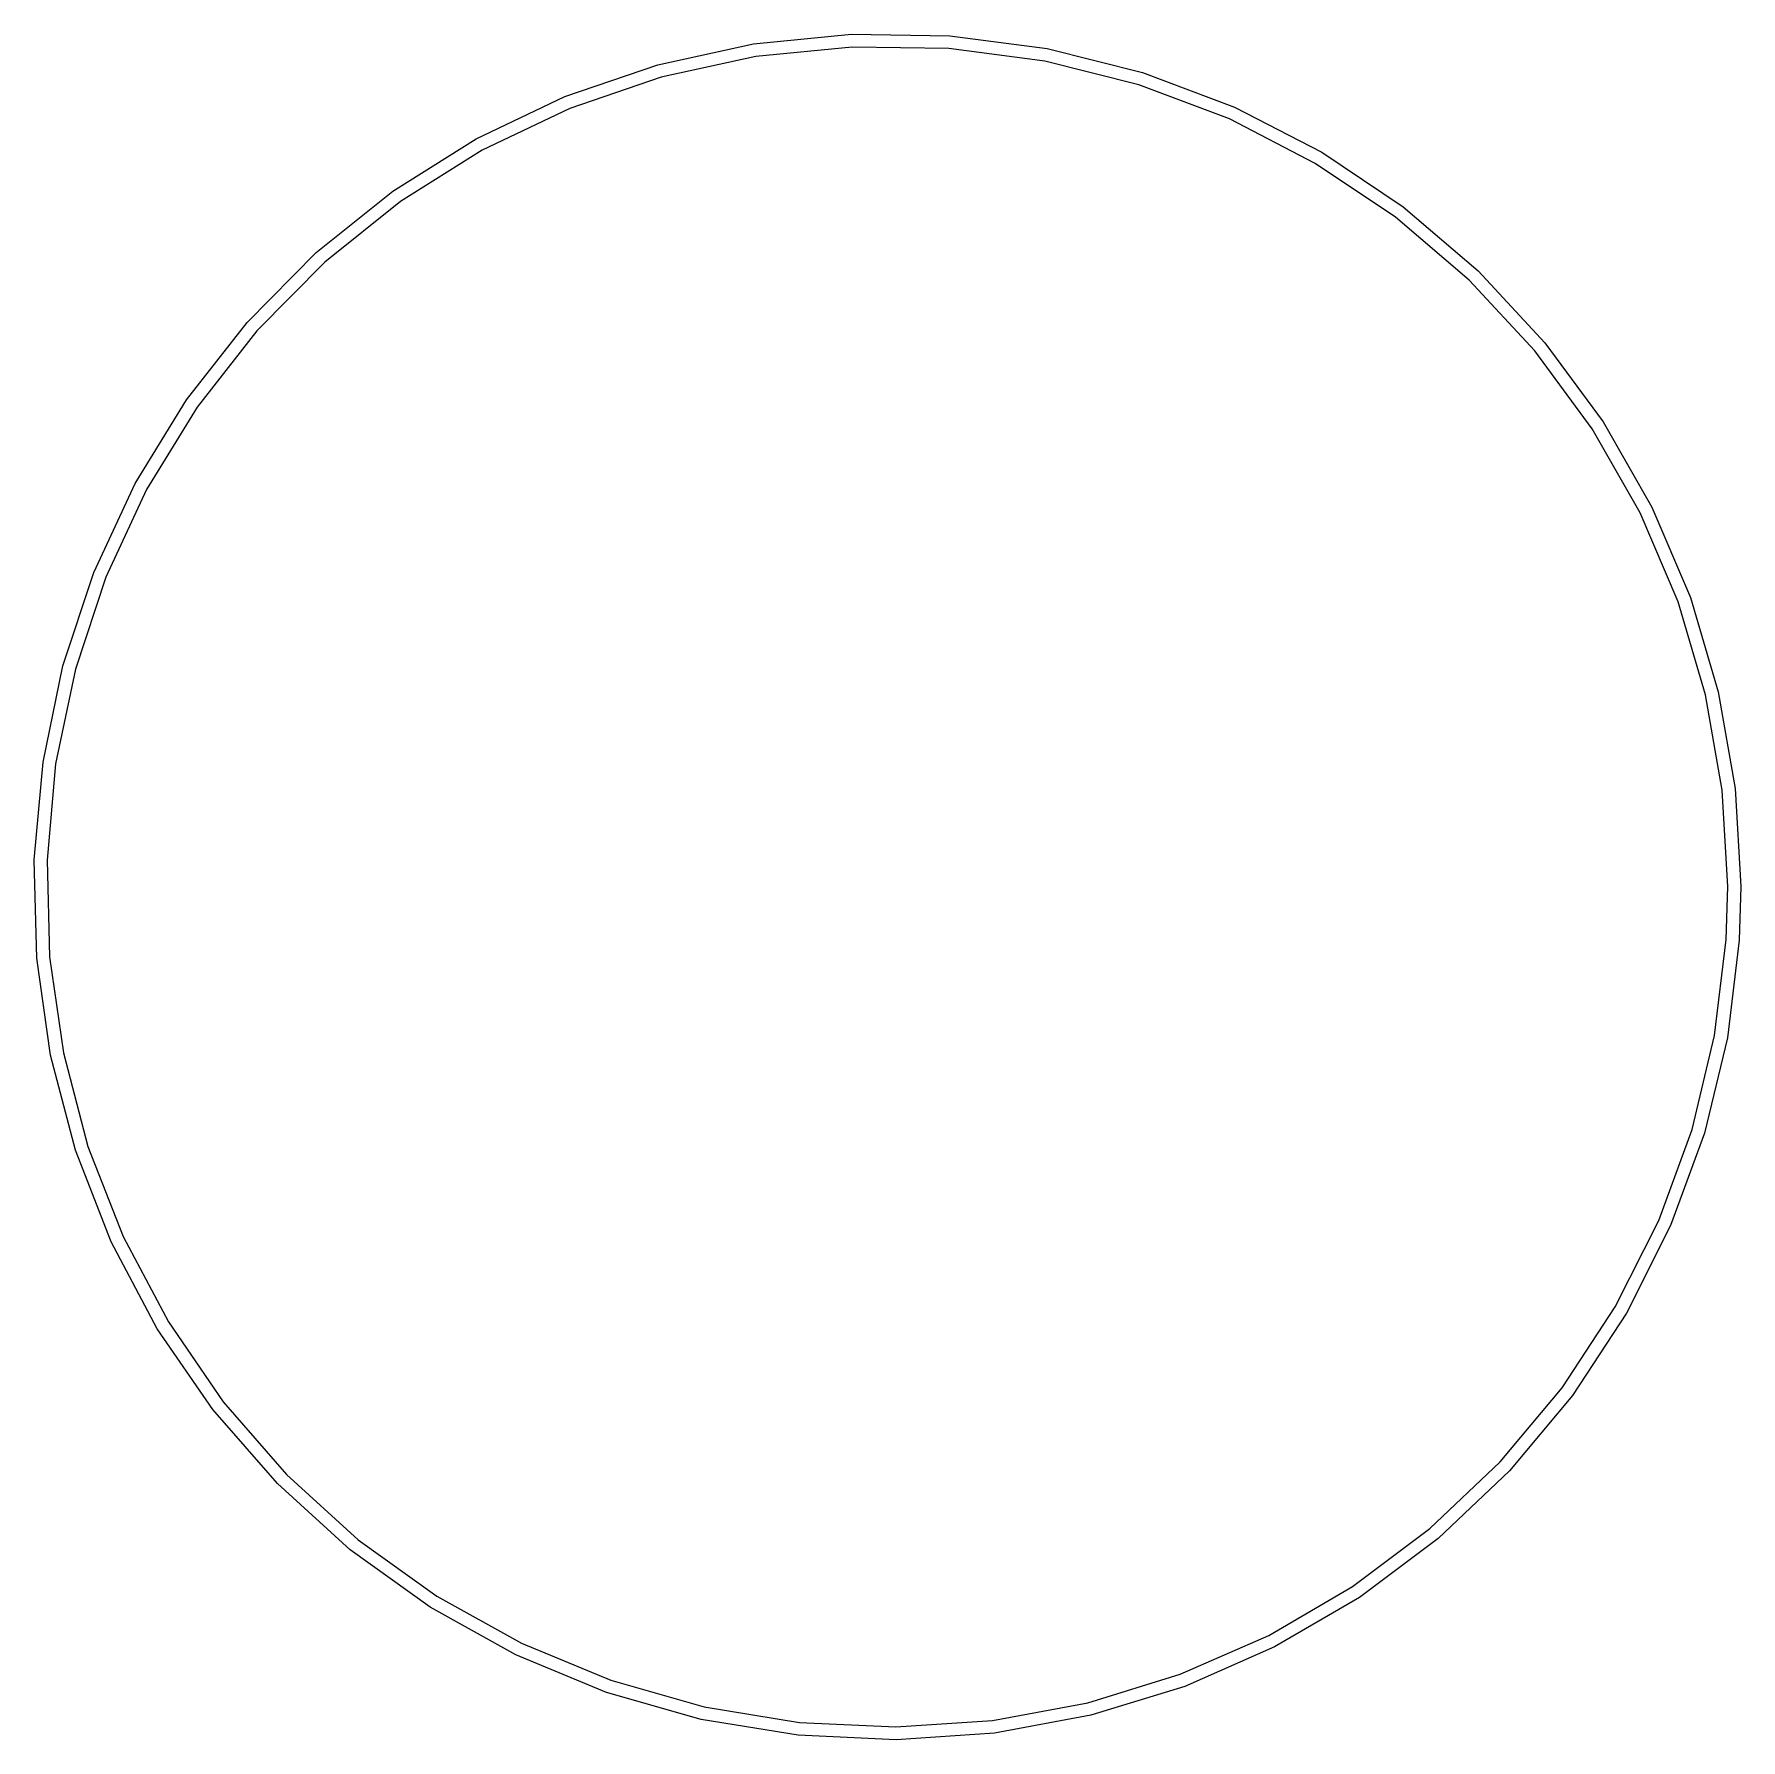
# Model space of a CAD drawing. Extents: x 228 to 351, y 11 to 36.
# Drawn here: x 228.19 to 234.14, y 11.15 to 17.1 of the extents above.
import ezdxf

# ---------------------------------------------------------------- set-up
doc = ezdxf.new("R2010")
doc.units = 0
doc.layers.add('BLACK', color=7, linetype='CONTINUOUS')

msp = doc.modelspace()

# ---------------------------------------------------------------- linework, layer by layer
at = {"layer": 'BLACK', "linetype": 'CONTINUOUS'}
for p, q in [((230.702, 17.0634), (231.043, 17.0974)), ((231.043, 17.0974), (231.386, 17.092)), ((231.386, 17.092), (231.725, 17.0473)), ((230.368, 16.9904), (230.702, 17.0634)), ((230.709, 17.0189), (230.38, 16.947)), ((231.045, 17.0524), (230.709, 17.0189)), ((231.382, 17.0471), (231.045, 17.0524)), ((231.717, 17.0031), (231.382, 17.0471)), ((231.725, 17.0473), (232.057, 16.9639)), ((230.044, 16.8795), (230.368, 16.9904)), ((232.044, 16.9209), (231.717, 17.0031)), ((232.057, 16.9639), (232.378, 16.8428)), ((230.38, 16.947), (230.061, 16.8378)), ((232.36, 16.8016), (232.044, 16.9209)), ((229.735, 16.732), (230.044, 16.8795)), ((230.061, 16.8378), (229.756, 16.6925)), ((232.378, 16.8428), (232.682, 16.6857)), ((232.659, 16.6469), (232.36, 16.8016)), ((229.444, 16.55), (229.735, 16.732)), ((229.756, 16.6925), (229.471, 16.5133)), ((232.682, 16.6857), (232.966, 16.4947)), ((232.939, 16.4588), (232.659, 16.6469)), ((229.177, 16.3359), (229.444, 16.55)), ((229.471, 16.5133), (229.207, 16.3024)), ((232.966, 16.4947), (233.227, 16.2722)), ((233.196, 16.2397), (232.939, 16.4588)), ((228.936, 16.0924), (229.177, 16.3359)), ((229.207, 16.3024), (228.97, 16.0626)), ((233.227, 16.2722), (233.46, 16.0213)), ((233.425, 15.9926), (233.196, 16.2397)), ((228.725, 15.8229), (228.936, 16.0924)), ((228.97, 16.0626), (228.762, 15.7972)), ((233.46, 16.0213), (233.663, 15.7453)), ((233.625, 15.7208), (233.425, 15.9926)), ((228.546, 15.5308), (228.725, 15.8229)), ((228.762, 15.7972), (228.586, 15.5096)), ((233.792, 15.4278), (233.625, 15.7208)), ((233.663, 15.7453), (233.833, 15.4478)), ((228.402, 15.2202), (228.546, 15.5308)), ((228.586, 15.5096), (228.444, 15.2036)), ((233.925, 15.1175), (233.792, 15.4278)), ((233.833, 15.4478), (233.967, 15.1327)), ((228.294, 14.895), (228.402, 15.2202)), ((228.444, 15.2036), (228.338, 14.8833)), ((234.02, 14.7941), (233.925, 15.1175)), ((233.967, 15.1327), (234.064, 14.8043)), ((228.225, 14.5596), (228.294, 14.895)), ((228.338, 14.8833), (228.269, 14.553)), ((234.078, 14.4618), (234.02, 14.7941)), ((234.064, 14.8043), (234.123, 14.4669)), ((228.194, 14.2184), (228.225, 14.5596)), ((228.269, 14.553), (228.239, 14.217)), ((234.098, 14.125), (234.078, 14.4618)), ((234.123, 14.4669), (234.143, 14.125)), ((228.194, 14.217), (228.194, 14.2184)), ((228.203, 13.8761), (228.194, 14.217)), ((228.239, 14.217), (228.248, 13.8798)), ((234.092, 13.941), (234.098, 14.125)), ((234.143, 14.125), (234.137, 13.9382)), ((234.051, 13.6061), (234.092, 13.941)), ((234.137, 13.9382), (234.096, 13.5982)), ((228.251, 13.537), (228.203, 13.8761)), ((228.248, 13.8798), (228.296, 13.5459)), ((233.973, 13.2781), (234.051, 13.6061)), ((234.096, 13.5982), (234.016, 13.2651)), ((228.338, 13.2057), (228.251, 13.537)), ((228.296, 13.5459), (228.381, 13.2196)), ((233.857, 12.9614), (233.973, 13.2781)), ((228.381, 13.2196), (228.504, 12.9053)), ((234.016, 13.2651), (233.898, 12.9435)), ((228.463, 12.8866), (228.338, 13.2057)), ((233.705, 12.66), (233.857, 12.9614)), ((233.898, 12.9435), (233.744, 12.6375)), ((228.623, 12.5839), (228.463, 12.8866)), ((228.504, 12.9053), (228.662, 12.6072)), ((233.52, 12.3781), (233.705, 12.66)), ((233.744, 12.6375), (233.556, 12.3512)), ((228.817, 12.3016), (228.623, 12.5839)), ((228.662, 12.6072), (228.853, 12.3292)), ((233.304, 12.1193), (233.52, 12.3781)), ((228.853, 12.3292), (229.074, 12.075)), ((233.556, 12.3512), (233.336, 12.0885)), ((229.042, 12.0435), (228.817, 12.3016)), ((233.059, 11.8871), (233.304, 12.1193)), ((233.336, 12.0885), (233.088, 11.8527)), ((229.296, 11.813), (229.042, 12.0435)), ((229.074, 12.075), (229.324, 11.848)), ((229.324, 11.848), (229.598, 11.6512)), ((232.789, 11.6846), (233.059, 11.8871)), ((233.088, 11.8527), (232.814, 11.6471)), ((229.574, 11.6131), (229.296, 11.813)), ((232.498, 11.5144), (232.789, 11.6846)), ((229.873, 11.4466), (229.574, 11.6131)), ((229.598, 11.6512), (229.893, 11.4871)), ((232.814, 11.6471), (232.518, 11.4743)), ((229.893, 11.4871), (230.204, 11.358)), ((232.189, 11.3788), (232.498, 11.5144)), ((230.189, 11.3155), (229.873, 11.4466)), ((232.518, 11.4743), (232.205, 11.3366)), ((231.867, 11.2796), (232.189, 11.3788)), ((230.519, 11.2216), (230.189, 11.3155)), ((230.204, 11.358), (230.529, 11.2656)), ((232.205, 11.3366), (231.877, 11.2359)), ((230.529, 11.2656), (230.862, 11.2111)), ((231.535, 11.2181), (231.867, 11.2796)), ((230.857, 11.1663), (230.519, 11.2216)), ((230.862, 11.2111), (231.198, 11.1952)), ((231.198, 11.1952), (231.535, 11.2181)), ((231.877, 11.2359), (231.541, 11.1735)), ((231.199, 11.1502), (230.857, 11.1663)), ((231.541, 11.1735), (231.199, 11.1502))]:
    msp.add_line(p, q, dxfattribs=at)

doc.saveas('drawing.dxf')
